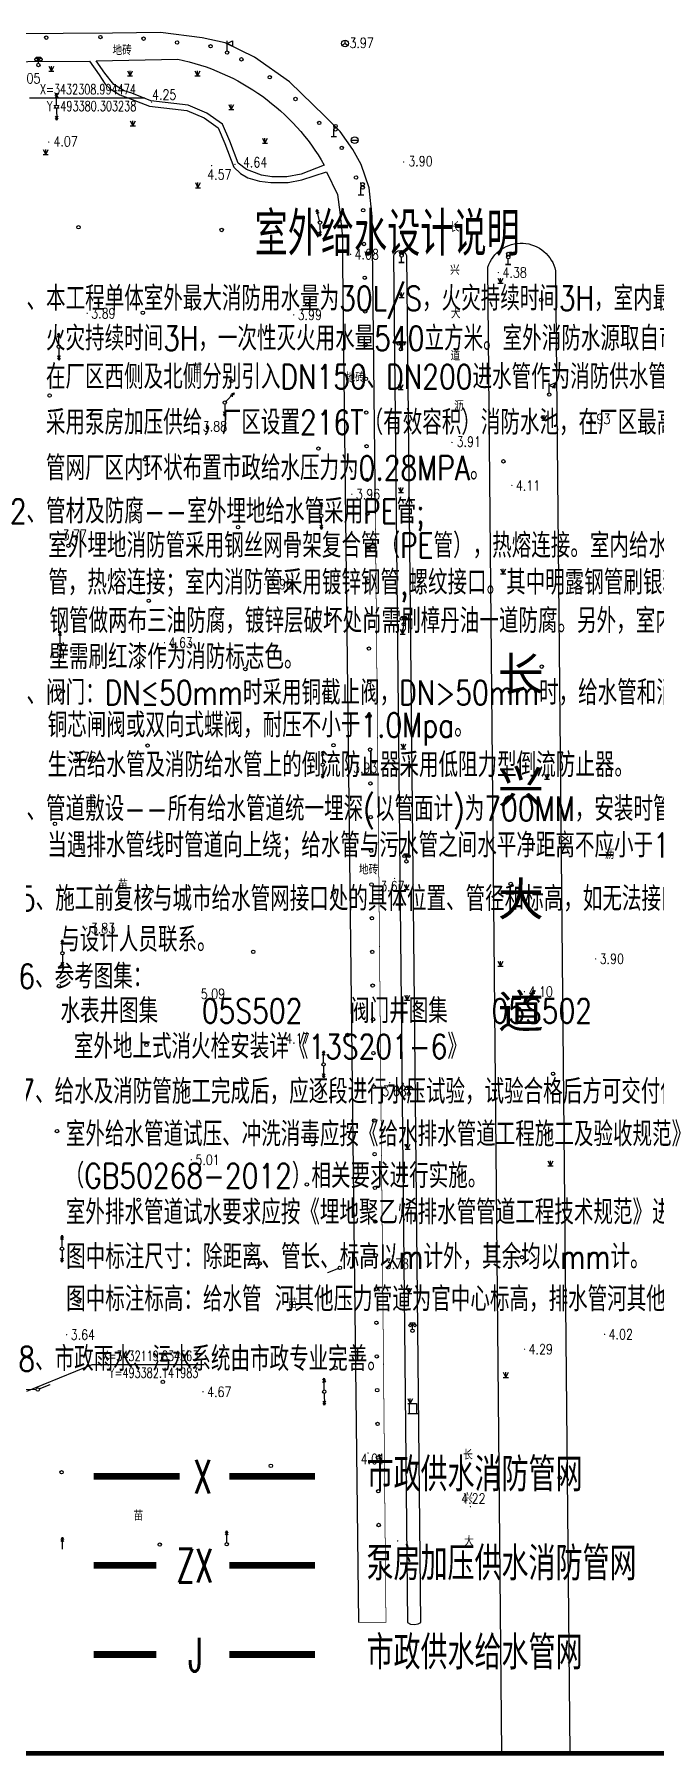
# Model space of a CAD drawing. Header units: millimetres. Extents: x 493081 to 494254, y 3431492 to 3432651.
# Drawn here: x 493383.3 to 493475.3, y 3432065.8 to 3432321.1 of the extents above; entities that cross this region are included whole.
import ezdxf
from ezdxf.enums import TextEntityAlignment as Align

# ---------------------------------------------------------------- set-up
doc = ezdxf.new("R2010")
doc.units = ezdxf.units.MM
doc.header["$LTSCALE"] = 300
for name, color, linetype in [('1', 141, 'Continuous'), ('DIM_COOR', 3, 'Continuous'), ('PUB_TEXT', 7, 'Continuous'), ('TWT_TEXT', 7, 'Continuous'), ('WALL', 6, 'Continuous'), ('图框', 137, 'Continuous'), ('地形', 8, 'Continuous'), ('道路', 42, 'Continuous')]:
    doc.layers.add(name, color=color, linetype=linetype)
doc.styles.add('_ST64F', font='txt.shx', dxfattribs={"width": 0.8, "bigfont": 'ST64F.shx'})
doc.styles.add('_TCH_DIM', font='SIMPLEX', dxfattribs={"bigfont": 'GBCBIG'})
doc.styles.add('_TWT_DIM', font='SIMPLEX', dxfattribs={"width": 0.8, "height": 2.8, "bigfont": 'HZTXT'})
doc.styles.add('_TWT_PIPEDN', font='SIMPLEX', dxfattribs={"width": 0.8, "height": 2.8, "bigfont": 'HZTXT'})
doc.styles.add('HZ', font='rs.shx', dxfattribs={"width": 0.8, "bigfont": 'hztxt.shx'})
doc.styles.get("Standard").update_dxf_attribs({"font": 'txt', "bigfont": 'gbcbig.shx'})

# ---------------------------------------------------------------- blocks, each defined once
blk = doc.blocks.new('GC200')
at = {"linetype": 'Continuous', "const_width": 0.2, "flags": 128}
blk.add_lwpolyline([(-0.1, 0, 1), (0.1, 0, 1)], format="xyb", close=True, dxfattribs=at)
blk = doc.blocks.new('gc124')
for p, q in [((-0.75, 1.5), (0, 0)), ((-0.75, 0), (0.75, 0)), ((0, 0), (0, 1.5)), ((0, 0), (0.75, 1.5))]:
    blk.add_line(p, q)
blk = doc.blocks.new('gc019')
for p, q in [((0, 0.5), (0, 3.5)), ((0, 2.7), (1.6, 3.5)), ((1.6, 1.9), (0, 2.7)), ((1.6, 3.5), (1.6, 1.9))]:
    blk.add_line(p, q)
blk.add_circle((0, 0), 0.5)
blk = doc.blocks.new('gc298')
for points in [[(-0.8, 0), (0.8, 0), (-0.8, 0)], [(-0.5, 3.1), (-0.5, 2.1)], [(0, 0), (0, 1.6)], [(0.5, 3.1), (0.5, 2.1)]]:
    blk.add_lwpolyline(points)
for centre in [(0, 3.1), (0, 2.1)]:
    blk.add_circle(centre, 0.5)
blk = doc.blocks.new('gc299')
for points in [[(-0.8, 0), (0, 0), (0.8, 0)], [(0, 3.1), (0, 3.6)], [(0, 3.1), (0, 2.1)], [(0, 1.6), (0, 2.1)], [(0, 0), (0, 1.6)]]:
    blk.add_lwpolyline(points)
for centre in [(0.5, 3.1), (0.5, 2.1)]:
    blk.add_circle(centre, 0.5)
blk = doc.blocks.new('gc038')
for p, q in [((-1.5, 0), (1.5, 0)), ((-1, 0), (-1, 3)), ((-1, 3), (1, 3)), ((1, 3), (1, 0))]:
    blk.add_line(p, q)
blk = doc.blocks.new('gc013a')
at = {"linetype": 'Continuous'}
blk.add_line((0.5, 0), (4, 0), dxfattribs=at)
at = {"linetype": 'Continuous', "flags": 128}
for points in [[(2.77, 0.35), (3.38, 0), (2.77, -0.35)], [(3.39, 0.35), (4, 0), (3.39, -0.35)]]:
    blk.add_lwpolyline(points, dxfattribs=at)
blk = doc.blocks.new('gc170')
at = {"linetype": 'Continuous'}
blk.add_circle((0, 0), 0.5, dxfattribs=at)
blk = doc.blocks.new('gc013c')
at = {"linetype": 'Continuous'}
blk.add_line((0.5, 0), (4, 0), dxfattribs=at)
at = {"linetype": 'Continuous', "const_width": 0.15, "flags": 128}
blk.add_lwpolyline([(3.775, 0, 1), (3.925, 0, 1)], format="xyb", close=True, dxfattribs=at)
blk = doc.blocks.new('gc133')
for p, q in [((-1, 0), (1, 0)), ((-0.8, 2.6), (0.8, 2.6)), ((0, 1), (0, 2.6))]:
    blk.add_line(p, q)
blk.add_circle((0, 0), 1)
blk = doc.blocks.new('gc042')
blk.add_line((-1, 0), (1, 0))
blk.add_circle((0, 0), 1)
blk = doc.blocks.new('gc048')
for q in [(-0.87, -0.5), (0, 1), (0.87, -0.5)]:
    blk.add_line((0, 0), q)
blk.add_circle((0, 0), 1)
blk = doc.blocks.new('gcx1')
blk.add_circle((0, 0), 0.5)
blk = doc.blocks.new('gc097')
for p, q in [((-0.7, 2), (-0.7, 2.3)), ((-0.7, 2.3), (0.7, 2.3)), ((0, 0.5), (0, 2.3)), ((0.7, 2.3), (0.7, 2))]:
    blk.add_line(p, q)
for centre, radius in [((-0.7, 1.6), 0.4), ((0, 0), 0.5), ((0.73, 1.6), 0.4)]:
    blk.add_circle(centre, radius)
blk = doc.blocks.new('ds')
at = {"layer": '1', "style": '_ST64F', "width": 0.8}
blk.add_text('室外给水设计说明', height=6.427, dxfattribs=at).set_placement((484573.47, 3423659.67))
at = {"layer": 'TWT_TEXT', "linetype": 'Continuous', "style": '_TWT_DIM', "width": 0.8}
for s, p in [('1、本工程单体室外最大消防用水量为30L/S，火灾持续时间3H，室内最大消防用水量为20L/S，', (484537.39, 3423651.57)), ('火灾持续时间3H，一次性灭火用水量540立方米。室外消防水源取自市政供水管网，为两路进水。', (484542.72, 3423645.68)), ('在厂区西侧及北侧分别引入DN150、DN200进水管作为消防供水管，车间一室内消火栓用水量因市政供水压力不满足要求', (484542.72, 3423640.01)), ('采用泵房加压供给，厂区设置216T（有效容积）消防水池，在厂区最高建筑屋顶（办公楼）设置消防水箱及稳压设备。', (484542.72, 3423633.28)), ('管网厂区内环状布置市政给水压力为0.28MPA。', (484542.72, 3423626.55)), ('2、管材及防腐--室外埋地给水管采用PE管;', (484537.39, 3423620.17)), ('室外埋地消防管采用钢丝网骨架复合管（PE管），热熔连接。室内给水管采用PP-R', (484543.07, 3423615.12)), ('管，热熔连接；室内消防管采用镀锌钢管,螺纹接口。其中明露钢管刷银粉漆两道，埋地', (484543.07, 3423609.68)), ('钢管做两布三油防腐，镀锌层破坏处尚需刷樟丹油一道防腐。另外，室内外明装消防管外', (484543.24, 3423604.02)), ('壁需刷红漆作为消防标志色。', (484543.24, 3423598.69)), ('3、阀门：DN≤50mm时采用铜截止阀，DN>50mm时，给水管和消防管采用', (484537.39, 3423593.42)), ('铜芯闸阀或双向式蝶阀，耐压不小于1.0Mpa。', (484542.98, 3423588.63)), ('生活给水管及消防给水管上的倒流防止器采用低阻力型倒流防止器。', (484542.98, 3423582.76)), ('4、管道敷设--所有给水管道统一埋深(以管面计)为700MM，安装时管线时管道向下绕，', (484537.39, 3423576.29)), ('当遇排水管线时管道向上绕；给水管与污水管之间水平净距离不应小于1.0M。', (484542.92, 3423570.91)), ('5、施工前复核与城市给水管网接口处的具体位置、管径和标高，如无法接口，应及时 ', (484538.74, 3423563.02)), (' 与设计人员联系。', (484542.85, 3423557)), ('6、参考图集：', (484538.65, 3423551.57)), ('水表井图集   05S502', (484544.86, 3423546.47)), ('阀门井图集   05S502', (484587.55, 3423546.47)), (' 室外地上式消火栓安装详《13S201-6》', (484544.86, 3423541.22)), ('7、给水及消防管施工完成后，应逐段进行水压试验，试验合格后方可交付使用。', (484538.65, 3423534.58)), ('室外给水管道试压、冲洗消毒应按《给水排水管道工程施工及验收规范》', (484545.65, 3423528.3)), ('（GB50268-2012）相关要求进行实施。', (484545.48, 3423522.15)), ('室外排水管道试水要求应按《埋地聚乙烯排水管管道工程技术规范》进行实施。', (484545.65, 3423516.78)), ('图中标注尺寸：除距离、管长、标高以m计外，其余均以mm计。', (484545.7, 3423510.21)), ('图中标注标高：给水管 河其他压力管道为官中心标高，排水管河其他重力流管道为管内底标高。', (484545.7, 3423503.97)), ('8、市政雨水、污水系统由市政专业完善。', (484538.65, 3423495.16))]:
    blk.add_text(s, height=3.6, dxfattribs=at).set_placement(p)
blk = doc.blocks.new('sadf f')
at = {"layer": '图框', "const_width": 140}
blk.add_lwpolyline([(653251, 398263), (733851, 398263), (733851, 340863), (653251, 340863)], close=True, dxfattribs=at)

msp = doc.modelspace()

# ---------------------------------------------------------------- linework, layer by layer
at = {"layer": 'DIM_COOR', "color": 3}
for p, q in [((493382.523, 3432311.692), (493399.628, 3432311.692)), ((493382.142, 3432119.835), (493391.816, 3432123.83)), ((493391.816, 3432123.83), (493408.426, 3432123.83))]:
    msp.add_line(p, q, dxfattribs=at)
at = {"layer": '地形', "color": 8, "flags": 128}
for points in [[(493433.786, 3432250.009), (493433.305, 3432294.073), (493432.87, 3432298.304), (493431.699, 3432301.781), (493430.434, 3432304.034), (493428.591, 3432306.678), (493426.289, 3432308.975), (493421.055, 3432314.034), (493415.893, 3432317.724), (493411.545, 3432319.835), (493408.115, 3432320.56), (493401.97, 3432321.371), (493394.826, 3432321.253), (493292.409, 3432320.573)], [(493291.015, 3432316.547), (493391.432, 3432317.113)], [(493391.432, 3432317.113), (493392.844, 3432315.104), (493393.749, 3432313.713), (493394.482, 3432312.997), (493395.936, 3432312.132), (493397.118, 3432311.697), (493400.313, 3432310.427), (493405.832, 3432309.785), (493408.43, 3432308.69), (493410.487, 3432307.218), (493411.469, 3432304.919), (493412.834, 3432301.372), (493413.794, 3432300.433), (493414.875, 3432299.821), (493416.64, 3432299.295), (493418.307, 3432299.103), (493420.852, 3432299.128), (493422.869, 3432299.528), (493426.549, 3432300.706)], [(493426.221, 3432301.703), (493422.793, 3432300.346), (493420.652, 3432299.953), (493418.434, 3432299.94), (493416.925, 3432300.209), (493415.477, 3432300.759), (493414.689, 3432301.042), (493413.474, 3432301.996), (493412.23, 3432305.228), (493411.152, 3432307.752), (493408.834, 3432309.411), (493406.044, 3432310.588), (493400.531, 3432311.229), (493397.687, 3432312.378), (493396.563, 3432312.719), (493395.013, 3432313.661), (493393.685, 3432315.332), (493392.43, 3432317.145)], [(493426.549, 3432300.706), (493428.192, 3432297.345), (493428.518, 3432294.739), (493428.909, 3432291.025), (493428.899, 3432286.991)], [(493428.899, 3432286.991), (493431.28, 3432085.55)], [(493452.53, 3432066.16), (493450.439, 3432286.546)], [(493436.864, 3432250.009), (493438.558, 3432085.533), (493438.989, 3432085.324), (493439.572, 3432085.233), (493440.146, 3432085.353), (493440.51, 3432085.552), (493438.825, 3432250.009)]]:
    msp.add_lwpolyline(points, dxfattribs=at)
for points in [[(493392.43, 3432317.145), (493404.495, 3432317.401), (493404.495, 3432317.401, -0.215787), (493426.221, 3432301.703)], [(493450.439, 3432286.546, -0.7620049), (493460.501, 3432286.017), (493462.628, 3432066.16)], [(493438.825, 3432250.009), (493438.432, 3432288.255), (493438.432, 3432288.255, 0.7438229), (493436.47, 3432288.244), (493436.864, 3432250.009)]]:
    msp.add_lwpolyline(points, format="xyb", dxfattribs=at)
at = {"layer": '地形', "color": 8, "const_width": 0.1, "flags": 128}
msp.add_lwpolyline([(493431.28, 3432085.55), (493435.36, 3432085.59), (493433.786, 3432250.009)], dxfattribs=at)
at = {"layer": '道路', "const_width": 1}
for points in [[(493392.034, 3432107.215), (493404.767, 3432107.215)], [(493412.132, 3432107.215), (493424.865, 3432107.215)], [(493392.034, 3432094.011), (493401.335, 3432094.011)], [(493412.132, 3432094.011), (493424.865, 3432094.011)], [(493392.034, 3432080.806), (493401.335, 3432080.806)], [(493412.132, 3432080.806), (493424.865, 3432080.806)]]:
    msp.add_lwpolyline(points, dxfattribs=at)

# ---------------------------------------------------------------- block references
at = {"linetype": 'Continuous', "xscale": 1.00548000424169, "yscale": 1.005479997955263, "zscale": 1.005480000000001}
msp.add_blockref('ds', (6186.954, -10133.06), dxfattribs=at)
at = {"layer": 'WALL', "xscale": 0.004999999888241291, "yscale": 0.004999999888241291, "zscale": 0.005}
msp.add_blockref('sadf f', (489914.428, 3430361.845), dxfattribs=at)
at = {"layer": '地形', "color": 8}
for name, p, xscale, yscale, zscale, rotation in [('gcx1', (493385.021, 3432320.596), 0.4999982394842523, 0.4999982393346727, 0.4999982395441217, 359.9993400840087), ('gcx1', (493393.046, 3432320.679), 0.4999982677734927, 0.4999982677400112, 0.4999982678700628, 359.9993369357448), ('gc019', (493411.807, 3432318.389), 0.4999983945503463, 0.4999983943998814, 0.4999983946315219, 359.9993313330053), ('gc048', (493429.294, 3432319.724), 0.4999985028740414, 0.4999985028989613, 0.4999985029430296, 359.9993388570531), ('GC200', (493429.261, 3432319.708, 3.97), 0.4999984946669118, 0.4999984945170581, 0.4999984947082365, 359.9993373629338), ('gc097', (493383.859, 3432316.54), 0.4999983042113968, 0.4999983040615916, 0.4999983042568637, 359.9993378429307), ('gc124', (493397.43, 3432314.939), 0.4999983923964838, 0.4999983925372362, 0.9999967849219302, 359.9993330939163), ('gc124', (493407.431, 3432314.939), 0.4999984446088641, 0.4999984446913004, 0.9999968893390861, 359.9993320267656), ('GC200', (493400.617, 3432311.037, 4.25), 0.499998489312326, 0.499998489394784, 0.4999984894005914, 359.9993322402693), ('gc124', (493412.431, 3432309.939), 0.4999985964722995, 0.4999985964968801, 0.9999971931292673, 359.9993354954336), ('gc299', (493427.632, 3432305.936), 0.4999999999736039, 0.5, 0.5, 359.9989127726222), ('GC200', (493385.387, 3432305.098, 4.074), 0.4999985282532783, 0.4999985280446708, 0.4999985283342281, 359.9993319735163), ('gc124', (493417.431, 3432304.94), 0.4999987811060401, 0.4999987813644111, 0.9999975623931273, 359.999345047295), ('gc042', (493430.724, 3432305.395), 0.4999990182404258, 0.4999990183860064, 0.4999990183265486, 359.9993824536369), ('GC200', (493409.515, 3432301.623, 4.57), 0.499998782503639, 0.4999987822957337, 0.4999987825847185, 359.9993389107838), ('GC200', (493412.979, 3432301.801, 4.637), 0.4999988155069863, 0.4999988153576851, 0.4999988155964434, 359.9993428595399), ('GC200', (493437.978, 3432302.158, 3.9), 0.4999993469930551, 0.4999993471428752, 0.4999993470468257, 359.999429304933), ('gc299', (493431.659, 3432297.311), 0.4999999999758713, 0.5, 0.5, 359.9988991656047), ('gc013a', (493425.581, 3432293.169), 0.4999951610001646, 0.4999951608479023, 0.9999903221259065, 102.7982869001348), ('gc170', (493425.581, 3432293.169), 0.4999951610573942, 0.4999951608479023, 0.9999903221259065, 359.9988944591504), ('gc013a', (493425.581, 3432293.169), 0.4999951611971157, 0.4999951608479023, 0.9999903221259065, 270.2497871218723), ('gc124', (493437.68, 3432282.067), 0.5000037534240122, 0.5000037532299757, 1.000007506966921, 359.9994951034001), ('gc124', (493437.557, 3432268.391), 0.5000040281661223, 0.5000040279701352, 1.00000805640432, 359.9994703444413), ('GC200', (493445.139, 3432260.556, 3.913), 0.5000011145180875, 0.5000011143274605, 0.5000011145771586, 359.9995415779347), ('gc013a', (493425.771, 3432249.675), 0.4999960304294966, 0.499996030703187, 0.9999920612448242, 90.24970931970418), ('gc124', (493437.567, 3432253.138), 0.5000043750281251, 0.5000043748877943, 1.000008750104085, 359.9994396092264), ('gc170', (493425.771, 3432249.675), 0.4999960306352015, 0.499996030703187, 0.9999920612448245, 359.998816660332), ('gc013a', (493425.771, 3432249.675), 0.4999960304483649, 0.499996030703187, 0.9999920612448245, 270.3342539706163), ('gc133', (493433.417, 3432244.913), 0.5000011590543659, 0.5000011590309441, 0.5000011591100973, 359.9994454219415), ('gc124', (493437.816, 3432232.111), 0.5000049366781891, 0.5000049364753067, 1.000009873395049, 359.9993908385179), ('gc124', (493437.951, 3432215.115), 0.5000054738811045, 0.5000054738484323, 1.000010947793512, 359.9993450027015), ('gc013a', (493425.988, 3432212.762), 0.4999970671634632, 0.4999970672652125, 0.9999941347818653, 90.3341651500874), ('gc170', (493425.988, 3432212.762), 0.4999970673884536, 0.4999970672652125, 0.9999941347818653, 359.9987278698056), ('gc013a', (493425.988, 3432212.762), 0.4999970672861668, 0.4999970672652125, 0.9999941347818653, 270.1609989802295), ('GC200', (493436.625, 3432195.894, 3.667), 0.5000032083211936, 0.5000032084062696, 0.5000032083647967, 359.9993584999428), ('gc124', (493438.421, 3432194.266), 0.5000062668510444, 0.5000062668696046, 1.000012533791183, 359.9992784635907), ('gc124', (493438.499, 3432177.841), 0.5000063419396339, 0.5000063418410718, 1.000012683945057, 359.9992720604779), ('gc013a', (493426.113, 3432168.325), 0.4999978386996987, 0.4999978388659656, 0.9999956776651852, 90.16093423804004), ('gc170', (493426.113, 3432168.325), 0.4999978388274546, 0.4999978388659656, 0.9999956776651852, 359.9986630914131), ('gc013a', (493426.113, 3432168.325), 0.4999978390226349, 0.4999978388659656, 0.9999956776651852, 270.1221806787083), ('GC200', (493435.908, 3432165.614, 3.68), 0.500003144639841, 0.5000031446106732, 0.5000031446843715, 359.9993811247205), ('gc124', (493438.57, 3432155.747), 0.5000055317984335, 0.5000055315904319, 1.000011063706392, 359.9993379592227), ('GC200', (493436.296, 3432139.886, 3.775), 0.5000025311251826, 0.5000025313347578, 0.5000025311673424, 359.9994473978048), ('gc013c', (493428.533, 3432138.151), 0.5000025182086981, 0.5000025182962418, 0.5000025182531587, 201.9535464439247), ('gc170', (493428.533, 3432138.151), 0.5000025182064182, 0.5000025182962418, 0.5000025182531586, 359.9994090848912), ('gc124', (493438.799, 3432134.364), 0.500004912114879, 0.5000049122609198, 1.000009824279914, 359.9993873700665), ('gc013a', (493426.215, 3432119.781), 0.5000022394747055, 0.5000022393651307, 0.5000022394832807, 90.58400047654932), ('gc013c', (493383.755, 3432120.102), 0.4999968761607738, 0.4999968763440847, 0.9999937522907739, 181.2429549175323), ('gc170', (493383.755, 3432120.102), 0.5000023552382351, 0.5000023548491299, 0.5000023552929976, 359.9992765369643), ('gc013c', (493383.755, 3432120.102), 0.500002355154068, 0.5000023548491299, 0.5000023552929975, 21.95341382642444), ('gc170', (493426.215, 3432119.781), 0.5000022394481086, 0.5000022393651307, 0.5000022394832808, 359.9994296817587), ('gc013a', (493426.215, 3432119.781), 0.5000022397822731, 0.5000022393651307, 0.5000022394832807, 270.5163638364502), ('gc124', (493438.954, 3432118.016), 0.500004519326792, 0.5000045192427933, 1.000009038748918, 359.9994180517984), ('GC200', (493432.706, 3432110.669, 4.008), 0.5000021162189554, 0.5000021159648895, 0.5000021162483747, 359.9994719432348), ('GC200', (493447.883, 3432102.717, 4.223), 0.5000020035211566, 0.500002003274858, 0.5000020035414943, 359.9995794648034), ('GC200', (493437.092, 3432097.647, 4.065), 0.5000020012559072, 0.5000020014122128, 0.500002001316646, 359.999509562364)]:
    msp.add_blockref(name, p, dxfattribs=dict(at, xscale=xscale, yscale=yscale, zscale=zscale, rotation=rotation))
at = {"layer": '地形', "color": 8, "xscale": 0.5, "yscale": 0.5}
for name, p in [('gc170', (493399.433, 3432320.448)), ('gc170', (493404.401, 3432319.882)), ('gc170', (493409.368, 3432319.317)), ('gc124', (493385.788, 3432315.64)), ('gc170', (493413.945, 3432317.382)), ('gc170', (493418.133, 3432314.727)), ('gc170', (493386.55, 3432310.35)), ('gc170', (493421.954, 3432311.501)), ('gc124', (493397.843, 3432307.532)), ('gc170', (493425.464, 3432307.956)), ('gc124', (493384.93, 3432303.273)), ('gc170', (493428.811, 3432304.241)), ('gc170', (493430.919, 3432299.858)), ('gc124', (493407.501, 3432298.346)), ('gc170', (493431.977, 3432294.992)), ('gc170', (493389.795, 3432292.474)), ('gc170', (493411.013, 3432292.071)), ('gc170', (493432.092, 3432289.993)), ('gc298', (493437.675, 3432287.233)), ('gc170', (493432.207, 3432284.994)), ('gc124', (493452.335, 3432284.199)), ('gc170', (493399.332, 3432279.802)), ('gc170', (493423.723, 3432281.004)), ('gc170', (493432.273, 3432279.995)), ('gc170', (493458.36, 3432281.712)), ('gc170', (493386.88, 3432274.77)), ('gc170', (493432.328, 3432274.995)), ('gc097', (493437.571, 3432274.4)), ('gc170', (493412.468, 3432269.686)), ('gc170', (493432.384, 3432269.995)), ('gc019', (493459.56, 3432267.663)), ('gc170', (493385.505, 3432267.525)), ('gc170', (493411.46, 3432266.47)), ('gc170', (493432.44, 3432264.996)), ('gc124', (493458.815, 3432263.854)), ('gc170', (493425.341, 3432259.657)), ('gc170', (493432.495, 3432259.996)), ('gc170', (493399.647, 3432258.056)), ('gc170', (493452.766, 3432257.759)), ('gc170', (493432.551, 3432254.996)), ('gc170', (493432.606, 3432249.997)), ('gc170', (493413.44, 3432247.995)), ('gc170', (493388.302, 3432245.239)), ('gc170', (493432.662, 3432244.997)), ('gc124', (493452.726, 3432241.08)), ('gc170', (493432.718, 3432239.997)), ('gc170', (493400.201, 3432237.092)), ('gc170', (493427.001, 3432235.074)), ('gc170', (493432.773, 3432234.998)), ('gc097', (493437.997, 3432233.6)), ('gc170', (493387.07, 3432230.56)), ('gc170', (493432.829, 3432229.998)), ('gc170', (493414.519, 3432226.927)), ('gc170', (493458.45, 3432227.31)), ('gc170', (493387.471, 3432223.663)), ('gc170', (493432.885, 3432224.998)), ('gc170', (493432.94, 3432219.998)), ('gc170', (493400.035, 3432215.6)), ('gc170', (493427.584, 3432215.658)), ('gc170', (493432.996, 3432214.999)), ('gc124', (493459.236, 3432210.639)), ('gc170', (493433.052, 3432209.999)), ('gc170', (493415.519, 3432205.349)), ('gc170', (493386.296, 3432203.999)), ('gc170', (493433.107, 3432204.999)), ('gc170', (493433.163, 3432200)), ('gc097', (493438.387, 3432198.42)), ('gc170', (493453.839, 3432195.106)), ('gc170', (493400.608, 3432194.023)), ('gc170', (493427.586, 3432193.83)), ('gc170', (493433.219, 3432195)), ('gc170', (493433.274, 3432190)), ('gc170', (493415.687, 3432185.017)), ('gc170', (493433.33, 3432185.001)), ('gc170', (493387.41, 3432184.81)), ('gc124', (493452.334, 3432182.899)), ('gc170', (493386.89, 3432179.933)), ('gc170', (493433.386, 3432180.001)), ('gc170', (493433.441, 3432175.001)), ('gc170', (493429.663, 3432172.68)), ('gc170', (493399.87, 3432171.204)), ('gc170', (493433.497, 3432170.002)), ('gc170', (493416.517, 3432164.533)), ('gc170', (493433.552, 3432165.002)), ('gc097', (493438.742, 3432163.94)), ('gc170', (493460.12, 3432166.926)), ('gc170', (493433.608, 3432160.002)), ('gc170', (493386.61, 3432158.439)), ('gc170', (493433.664, 3432155.003)), ('gc124', (493459.738, 3432153.271)), ('gc170', (493423.634, 3432150.512)), ('gc170', (493433.719, 3432150.003)), ('gc170', (493398.699, 3432148.248)), ('gc170', (493433.775, 3432145.003)), ('gc170', (493387.35, 3432140.97)), ('gc170', (493433.831, 3432140.003)), ('gc170', (493455.509, 3432139.723)), ('gc170', (493416.645, 3432138.811)), ('gc170', (493433.886, 3432135.004)), ('gc170', (493389.821, 3432133.149)), ('gc170', (493433.942, 3432130.004)), ('gc097', (493439.29, 3432128.82)), ('gc170', (493433.998, 3432125.004)), ('gc170', (493402.291, 3432121.221)), ('gc170', (493427.882, 3432123.309)), ('gc124', (493453.123, 3432121.902)), ('gc170', (493434.053, 3432120.005)), ('gc038', (493439.37, 3432116.52)), ('gc170', (493434.109, 3432115.005)), ('gc170', (493418.295, 3432108.783)), ('gc170', (493434.165, 3432110.005)), ('gc170', (493387.281, 3432107.83)), ('gc170', (493461.104, 3432107.027)), ('gc170', (493434.22, 3432105.006)), ('gc170', (493434.276, 3432100.006)), ('gc170', (493401.834, 3432097.103)), ('gc170', (493411.77, 3432097.16))]:
    msp.add_blockref(name, p, dxfattribs=at)
at = {"layer": '地形', "color": 8, "yscale": 0.5}
for p, xscale, rotation in [((493386.55, 3432310.35), 0.5000000001938587, 90.53139586857958), ((493386.55, 3432310.35), 0.5000000001938587, 270.5313958685796), ((493386.88, 3432274.77), 0.5000000001938587, 90.53139586857958), ((493386.88, 3432274.77), 0.4999999999310011, 270.2462368482749), ((493411.46, 3432266.47), 0.5000000000324203, 45.97425287357596), ((493411.46, 3432266.47), 0.4999999999121357, 270.104906221426), ((493387.07, 3432230.56), 0.4999999999310011, 90.24623684827496), ((493387.07, 3432230.56), 0.5000000000895982, 270.4257968582157), ((493387.41, 3432184.81), 0.5000000000895982, 90.42579685821569), ((493387.41, 3432184.81), 0.4999999998195416, 269.9215842945182), ((493387.35, 3432140.97), 0.4999999998195416, 89.92158429451823), ((493387.35, 3432140.97), 0.5000000001893974, 270.0767525061459), ((493411.77, 3432097.16), 0.4999999999121357, 90.10490622142599), ((493387.41, 3432096.18), 0.5000000001893974, 90.0767525061459)]:
    msp.add_blockref('gc013a', p, dxfattribs=dict(at, xscale=xscale, rotation=rotation))
at = {"layer": '地形', "color": 8, "xscale": 0.5, "yscale": 0.5, "zscale": 0.5}
for name, p in [('GC200', (493430.11, 3432288.46, 4.08)), ('gc298', (493453.479, 3432286.973)), ('GC200', (493452.023, 3432285.763, 4.38)), ('GC200', (493391.081, 3432279.705, 3.89)), ('GC200', (493421.67, 3432279.487, 3.99)), ('GC200', (493407.612, 3432262.94, 3.88)), ('GC200', (493464.427, 3432264.05)), ('GC200', (493454.02, 3432254.18, 4.11)), ('GC200', (493430.3, 3432252.89, 3.96)), ('GC200', (493386.823, 3432246.831, 3.77)), ('GC200', (493417.36, 3432239.54, 3.96)), ('GC200', (493402.54, 3432230.87, 4.63)), ('GC200', (493388.26, 3432213.86, 3.76)), ('GC200', (493429.88, 3432212.3, 3.93)), ('GC200', (493391.02, 3432188.52, 3.83)), ('GC200', (493466.422, 3432183.976)), ('GC200', (493409.57, 3432177.84, 5.09)), ('GC200', (493455.886, 3432179.109, 4.1)), ('GC200', (493419.84, 3432172.15, 4.17)), ('GC200', (493406.52, 3432154.17, 5.01)), ('GC200', (493388.04, 3432128.23, 3.64)), ('GC200', (493467.753, 3432128.283, 4.02)), ('GC200', (493455.894, 3432126.078, 4.29)), ('GC200', (493408.251, 3432119.764, 4.67))]:
    msp.add_blockref(name, p, dxfattribs=at)

# ---------------------------------------------------------------- texts
at = {"insert": (493451.929, 3432228.69), "char_height": 5, "width": 87.21708, "attachment_point": 1}
msp.add_mtext('{\\fSimHei|b0|i0|c134|p49;长\\P\\P兴\\P\\P大\\P\\P道}', dxfattribs=at)
at = {"layer": 'PUB_TEXT', "color": 3, "style": '_TCH_DIM', "width": 0.705882}
for s, p in [('X=3432308.994474', (493384.078, 3432312.193)), ('Y=493380.303238', (493385.128, 3432309.704)), ('X=3432119.834563', (493393.326, 3432124.331)), ('Y=493382.141983', (493394.326, 3432121.842))]:
    msp.add_text(s, height=1.4875, dxfattribs=at).set_placement(p)
at = {"layer": 'TWT_TEXT', "style": '_TWT_PIPEDN'}
for s, width, p in [('X', 0.64, (493406.842, 3432104.685)), ('市政供水消防管网', 0.8, (493432.482, 3432104.988)), ('ZX', 0.64, (493404.306, 3432091.48)), ('泵房加压供水消防管网', 0.8, (493432.482, 3432091.783)), ('J', 0.64, (493406.053, 3432078.275)), ('市政供水给水管网', 0.8, (493432.482, 3432078.578))]:
    msp.add_text(s, height=5, dxfattribs=dict(at, width=width)).set_placement(p)
at = {"layer": '地形', "color": 8, "style": 'HZ', "width": 0.8}
for s, p in [('3.97', (493429.955, 3432319.823)), ('4.05', (493380.555, 3432314.554)), ('4.25', (493400.7, 3432312.141)), ('4.07', (493386.081, 3432305.212)), ('4.64', (493414.168, 3432302.111)), ('3.90', (493438.672, 3432302.273)), ('4.57', (493408.873, 3432300.313)), ('4.08', (493430.71, 3432288.46)), ('4.38', (493452.623, 3432285.763)), ('3.89', (493391.681, 3432279.705)), ('3.99', (493422.27, 3432279.487)), ('沥', (493445.464, 3432266.013)), ('3.93', (493465.027, 3432264.05)), ('3.88', (493408.212, 3432262.94)), ('3.91', (493445.833, 3432260.671)), ('4.11', (493454.62, 3432254.18)), ('3.96', (493430.9, 3432252.89)), ('3.77', (493387.423, 3432246.831)), ('3.96', (493417.96, 3432239.54)), ('4.63', (493403.14, 3432230.87)), ('3.76', (493388.86, 3432213.86)), ('3.93', (493430.48, 3432212.3)), ('3.67', (493434.519, 3432194.761)), ('3.83', (493391.62, 3432188.52)), ('3.90', (493467.022, 3432183.976)), ('5.09', (493407.916, 3432178.775)), ('4.10', (493456.486, 3432179.109)), ('4.17', (493420.44, 3432172.15)), ('3.68', (493434.83, 3432164.373)), ('5.01', (493407.12, 3432154.17)), ('3.78', (493435.171, 3432138.743)), ('3.64', (493388.64, 3432128.23)), ('4.02', (493468.353, 3432128.283)), ('4.29', (493456.494, 3432126.078)), ('4.67', (493408.851, 3432119.764)), ('4.01', (493431.605, 3432109.794)), ('4.22', (493446.515, 3432103.937))]:
    msp.add_text(s, height=1.5, dxfattribs=at).set_placement(p, align=Align.MIDDLE_LEFT)
for s, p in [('地砖', (493396.264, 3432318.819)), ('长', (493445.559, 3432292.599)), ('兴', (493445.566, 3432286.207)), ('大', (493445.7, 3432279.781)), ('苗', (493407.39, 3432271.602)), ('道', (493445.66, 3432273.538)), ('地砖', (493430.78, 3432270.284)), ('地砖', (493432.779, 3432197.302)), ('沥', (493468.504, 3432199.57)), ('苗', (493396.369, 3432195.071)), ('苗', (493421.532, 3432132.969)), ('长', (493447.516, 3432110.505)), ('兴', (493447.522, 3432104.112)), ('苗', (493398.672, 3432101.491)), ('大', (493447.656, 3432097.687))]:
    msp.add_text(s, height=1.5, dxfattribs=at).set_placement(p, align=Align.MIDDLE)

doc.saveas('drawing.dxf')
